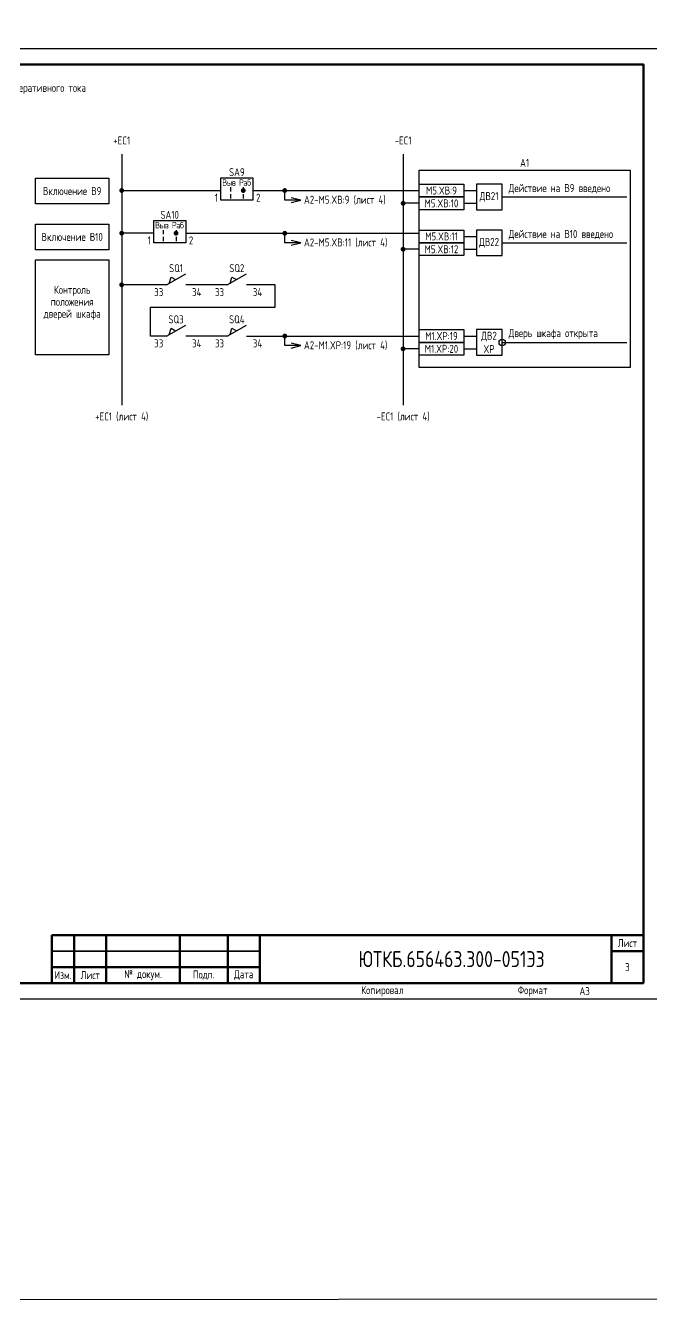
# Model space of a CAD drawing. Header units: millimetres. Extents: x -1043 to 5194, y -96 to 618.
# Drawn here: x 1061.8 to 1257.5, y -96 to 304.1 of the extents above; entities that cross this region are included whole.
import ezdxf

# ---------------------------------------------------------------- set-up
doc = ezdxf.new("R2010")
doc.units = ezdxf.units.MM
doc.styles.add('Gost_type_A', font='GOST_A.TTF')

# ---------------------------------------------------------------- blocks, each defined once
blk = doc.blocks.new('Формат_А3')
blk.add_lwpolyline([(-420, 297), (0, 297), (0, 0), (-420, 0)], close=True)
at = {"lineweight": 50}
blk.add_lwpolyline([(-400, 292), (-5, 292), (-5, 5), (-400, 5)], close=True, dxfattribs=at)
blk = doc.blocks.new('Штамп малый нижний')
at = {"lineweight": 50}
for points in [[(-185, 15), (-178, 15), (-178, 5), (-185, 5)], [(-178, 15), (-168, 15), (-168, 5), (-178, 5)], [(-168, 15), (-145, 15), (-145, 5), (-168, 5)], [(-145, 15), (-130, 15), (-130, 5), (-145, 5)], [(-130, 15), (-120, 15), (-120, 5), (-130, 5)], [(-120, 15), (-10, 15), (-10, 0), (-120, 0)], [(-10, 15), (0, 15), (0, 10), (-10, 10)], [(-10, 10), (0, 10), (0, 0), (-10, 0)], [(-185, 5), (-178, 5), (-178, 0), (-185, 0)], [(-178, 5), (-168, 5), (-168, 0), (-178, 0)], [(-168, 5), (-145, 5), (-145, 0), (-168, 0)], [(-145, 5), (-130, 5), (-130, 0), (-145, 0)], [(-130, 5), (-120, 5), (-120, 0), (-130, 0)]]:
    blk.add_lwpolyline(points, close=True, dxfattribs=at)
for points in [[(-185, 15), (-178, 15), (-178, 10), (-185, 10)], [(-178, 15), (-168, 15), (-168, 10), (-178, 10)], [(-168, 15), (-145, 15), (-145, 10), (-168, 10)], [(-145, 15), (-130, 15), (-130, 10), (-145, 10)], [(-130, 15), (-120, 15), (-120, 10), (-130, 10)], [(-185, 10), (-178, 10), (-178, 5), (-185, 5)], [(-178, 10), (-168, 10), (-168, 5), (-178, 5)], [(-168, 10), (-145, 10), (-145, 5), (-168, 5)], [(-145, 10), (-130, 10), (-130, 5), (-145, 5)], [(-130, 10), (-120, 10), (-120, 5), (-130, 5)]]:
    blk.add_lwpolyline(points, close=True)
at = {"char_height": 2.5, "style": 'Gost_type_A'}
for s, insert, width, attachment_point in [('Лист', (-5, 12.5), 10, 5), ('№ докум.', (-156.5, 2.5), 23, 5), ('Дата', (-125, 2.5), 10, 5), ('Изм.', (-181.5, 2.5), 7, 5), ('Лист', (-173, 2.5), 10, 5), ('Подп.', (-137.5, 2.5), 15, 5), ('Копировал', (-75, -2.53), 13.1202, 6), ('Формат', (-30, -2.53), 13.1202, 6)]:
    blk.add_mtext(s, dxfattribs=dict(at, insert=insert, width=width, attachment_point=attachment_point))
blk = doc.blocks.new('POINT')
at = {"const_width": 0.75}
blk.add_lwpolyline([(-0.375, 0, 1), (0.375, 0, 1)], format="xyb", close=True, dxfattribs=at)
blk = doc.blocks.new('Переключатель_положение')
for p, q in [((2, 1), (2, -0.34)), ((2, -1.14), (2, -2.49))]:
    blk.add_line(p, q)

msp = doc.modelspace()

# ---------------------------------------------------------------- linework, layer by layer
for p, q in [((1091.84, 264), (1091.84, 185.54)), ((1179.84, 264), (1179.84, 185.54)), ((1091.84, 252.62), (1122.84, 252.62)), ((1132.84, 252.62), (1184.84, 252.62)), ((1142.84, 249.62), (1142.84, 252.62)), ((1198.84, 252.62), (1202.84, 252.62)), ((1147.84, 249.62), (1142.84, 249.62)), ((1184.84, 248.62), (1179.84, 248.62)), ((1198.84, 248.62), (1202.84, 248.62)), ((1210.84, 250.62), (1249.84, 250.62)), ((1101.84, 239.28), (1091.84, 239.28)), ((1111.84, 239.28), (1184.84, 239.28)), ((1142.84, 236.28), (1142.84, 239.28)), ((1147.84, 236.28), (1142.84, 236.28)), ((1198.84, 238.28), (1202.84, 238.28)), ((1210.84, 236.28), (1249.84, 236.28)), ((1184.84, 234.28), (1179.84, 234.28)), ((1198.84, 234.28), (1202.84, 234.28)), ((1105.84, 223.12), (1111.84, 226.58)), ((1106.71, 223.62), (1107.27, 225.6)), ((1107.27, 225.6), (1108.71, 224.77)), ((1124.84, 223.12), (1130.84, 226.58)), ((1125.71, 223.62), (1126.27, 225.6)), ((1126.27, 225.6), (1127.71, 224.77)), ((1105.84, 223.12), (1091.81, 223.16)), ((1124.84, 223.12), (1111.84, 223.12)), ((1139.84, 223.16), (1130.84, 223.16)), ((1139.84, 216.16), (1139.84, 223.16)), ((1100.84, 207.12), (1100.84, 216.16)), ((1100.84, 216.16), (1139.84, 216.16)), ((1105.84, 207.12), (1111.84, 210.58)), ((1106.71, 207.62), (1107.27, 209.6)), ((1107.27, 209.6), (1108.71, 208.77)), ((1124.84, 207.12), (1130.84, 210.58)), ((1125.71, 207.62), (1126.27, 209.6)), ((1126.27, 209.6), (1127.71, 208.77)), ((1105.84, 207.12), (1100.84, 207.12)), ((1124.84, 207.12), (1111.84, 207.12)), ((1130.84, 207.16), (1184.84, 207.16)), ((1142.84, 204.16), (1142.84, 207.16)), ((1147.84, 204.16), (1142.84, 204.16)), ((1198.84, 207.16), (1202.84, 207.16)), ((1210.84, 205.16), (1249.84, 205.16)), ((1184.84, 203.16), (1179.84, 203.16)), ((1198.84, 203.16), (1202.84, 203.16))]:
    msp.add_line(p, q)
for points in [[(-1042.57, 612), (5193.89, 618), (5193.89, -90), (-1042.57, -96)], [(1087.84, 248.46), (1064.84, 248.46), (1064.84, 256.46), (1087.84, 256.46)], [(1122.84, 256.62), (1132.84, 256.62), (1132.84, 249.62), (1122.84, 249.62)], [(1184.84, 259), (1250.84, 259), (1250.84, 197.33), (1184.84, 197.33)], [(1184.84, 254.62), (1198.84, 254.62), (1198.84, 250.62), (1184.84, 250.62)], [(1184.84, 250.62), (1198.84, 250.62), (1198.84, 246.62), (1184.84, 246.62)], [(1087.84, 234.12), (1064.84, 234.12), (1064.84, 242.12), (1087.84, 242.12)], [(1101.84, 243.28), (1111.84, 243.28), (1111.84, 236.28), (1101.84, 236.28)], [(1184.84, 240.28), (1198.84, 240.28), (1198.84, 236.28), (1184.84, 236.28)], [(1184.84, 236.28), (1198.84, 236.28), (1198.84, 232.28), (1184.84, 232.28)], [(1087.84, 201.32), (1064.84, 201.32), (1064.84, 230.99), (1087.84, 230.99)], [(1184.84, 209.16), (1198.84, 209.16), (1198.84, 205.16), (1184.84, 205.16)], [(1184.84, 205.16), (1198.84, 205.16), (1198.84, 201.16), (1184.84, 201.16)]]:
    msp.add_lwpolyline(points, close=True)
at = {"ltscale": 4}
for points in [[(1202.84, 246.62), (1210.84, 246.62), (1210.84, 254.62), (1202.84, 254.62)], [(1202.84, 232.28), (1210.84, 232.28), (1210.84, 240.28), (1202.84, 240.28)], [(1202.84, 201.16), (1210.84, 201.16), (1210.84, 209.16), (1202.84, 209.16)]]:
    msp.add_lwpolyline(points, close=True, dxfattribs=at)
for points in [[(1144.84, 248.87), (1147.84, 249.62), (1144.84, 250.37)], [(1144.84, 235.53), (1147.84, 236.28), (1144.84, 237.03)], [(1144.84, 203.41), (1147.84, 204.16), (1144.84, 204.91)]]:
    msp.add_lwpolyline(points)
msp.add_circle((1210.84, 205.16), 1)

# ---------------------------------------------------------------- block references
for name, p in [('Формат_А3', (1260, 0)), ('POINT', (1091.84, 252.62)), ('Переключатель_положение', (1123.84, 252.62)), ('POINT', (1129.84, 252.62)), ('Переключатель_положение', (1127.84, 252.62)), ('POINT', (1179.84, 248.62)), ('Переключатель_положение', (1102.84, 239.28)), ('Переключатель_положение', (1106.84, 239.28)), ('POINT', (1091.84, 239.28)), ('POINT', (1108.84, 239.28)), ('POINT', (1179.84, 234.28)), ('POINT', (1091.81, 223.16)), ('POINT', (1179.84, 203.16)), ('Штамп малый нижний', (1255, 5))]:
    msp.add_blockref(name, p)
at = {"xscale": -1}
for p in [(1142.84, 252.62), (1142.84, 239.28), (1142.84, 207.16)]:
    msp.add_blockref('POINT', p, dxfattribs=at)
at = {"rotation": 180}
for p in [(1142.84, 252.62), (1142.84, 239.28), (1142.84, 207.16)]:
    msp.add_blockref('POINT', p, dxfattribs=at)

# ---------------------------------------------------------------- texts
at = {"char_height": 2.5, "style": 'Gost_type_A'}
for s, insert, width, attachment_point, line_spacing_factor in [('Цепи оперативного тока', (1064.82, 284.36), 395, 5, 0.9), ('A1', (1217.84, 260), 66, 8, 0.9), ('Включение В9', (1076.34, 252.46), 23, 5, 0.9), ('A2-M5.XВ:9 (лист 4)', (1148.84, 249.62), 31, 4, 0.8), ('Включение В10', (1076.34, 238.12), 23, 5, 0.9), ('A2-M5.XВ:11 (лист 4)', (1148.84, 236.28), 31, 4, 0.8), ('Контроль положения\\Pдверей шкафа', (1076.34, 217.53), 23, 5, 0.9), ('A2-M1.XP:19 (лист 4)', (1148.84, 204.16), 31, 4, 0.8)]:
    msp.add_mtext(s, dxfattribs=dict(at, insert=insert, width=width, attachment_point=attachment_point, line_spacing_factor=line_spacing_factor))
at = {"style": 'Gost_type_A'}
for s, insert, char_height, width, attachment_point in [('+EC1', (1091.84, 267), 2.5, 20, 8), ('-EC1', (1179.84, 267), 2.5, 20, 8), ('{\\T0.9;Выв}', (1125.34, 255.12), 2, 5, 5), ('SA9', (1127.84, 257.11), 2.5, 10, 8), ('{\\T0.9;Раб}', (1130.34, 255.12), 2, 5, 5), ('M5.XВ:9', (1191.84, 252.62), 2.5, 14, 5), ('ДВ21', (1206.72, 250.62), 2.5, 7.7588, 5), ('Действие на В9 введено', (1212.84, 251.62), 2.5, 32.328, 7), ('{\\T0.9;1}', (1121.84, 251.62), 2.5, 5, 3), ('{\\T0.9;2}', (1133.84, 251.62), 2.5, 5, 1), ('M5.XВ:10', (1191.84, 248.62), 2.5, 14, 5), ('SA10', (1106.84, 243.77), 2.5, 10, 8), ('{\\T0.9;Выв}', (1104.34, 241.78), 2, 5, 5), ('{\\T0.9;Раб}', (1109.34, 241.78), 2, 5, 5), ('Действие на В10 введено', (1212.84, 237.28), 2.5, 33.3429, 7), ('{\\T0.9;1}', (1100.84, 238.28), 2.5, 5, 3), ('{\\T0.9;2}', (1112.84, 238.28), 2.5, 5, 1), ('M5.XВ:11', (1191.84, 238.28), 2.5, 14, 5), ('ДВ22', (1206.72, 236.28), 2.5, 7.7588, 5), ('M5.XВ:12', (1191.84, 234.28), 2.5, 14, 5), ('SQ1', (1108.84, 227.12), 2.5, 10, 8), ('SQ2', (1127.84, 227.12), 2.5, 10, 8), ('33', (1104.84, 222.12), 2.5, 6, 3), ('34', (1113.84, 222.12), 2.5, 6, 1), ('33', (1123.84, 222.12), 2.5, 6, 3), ('34', (1132.84, 222.12), 2.5, 6, 1), ('SQ3', (1108.84, 211.12), 2.5, 10, 8), ('SQ4', (1127.84, 211.12), 2.5, 10, 8), ('M1.XP:19', (1191.84, 207.16), 2.5, 14, 5), ('ДВ2 XP', (1206.72, 205.16), 2.5, 7.7588, 5), ('Дверь шкафа открыта', (1212.84, 206.16), 2.5, 37, 7), ('33', (1104.84, 206.12), 2.5, 6, 3), ('34', (1113.84, 206.12), 2.5, 6, 1), ('33', (1123.84, 206.12), 2.5, 6, 3), ('34', (1132.84, 206.12), 2.5, 6, 1), ('M1.XP:20', (1191.84, 203.16), 2.5, 14, 5), ('+EC1 (лист 4)', (1091.84, 180.54), 2.5, 20, 8), ('-EC1 (лист 4)', (1179.84, 180.54), 2.5, 20, 8), ('ЮТКБ.656463.300-051Э3', (1195, 12.5), 5, 120, 5), ('3', (1250, 10), 2.5, 10, 5), ('A3', (1235, 2.5), 2.5, 20, 4)]:
    msp.add_mtext(s, dxfattribs=dict(at, insert=insert, char_height=char_height, width=width, attachment_point=attachment_point))

doc.saveas('drawing.dxf')
